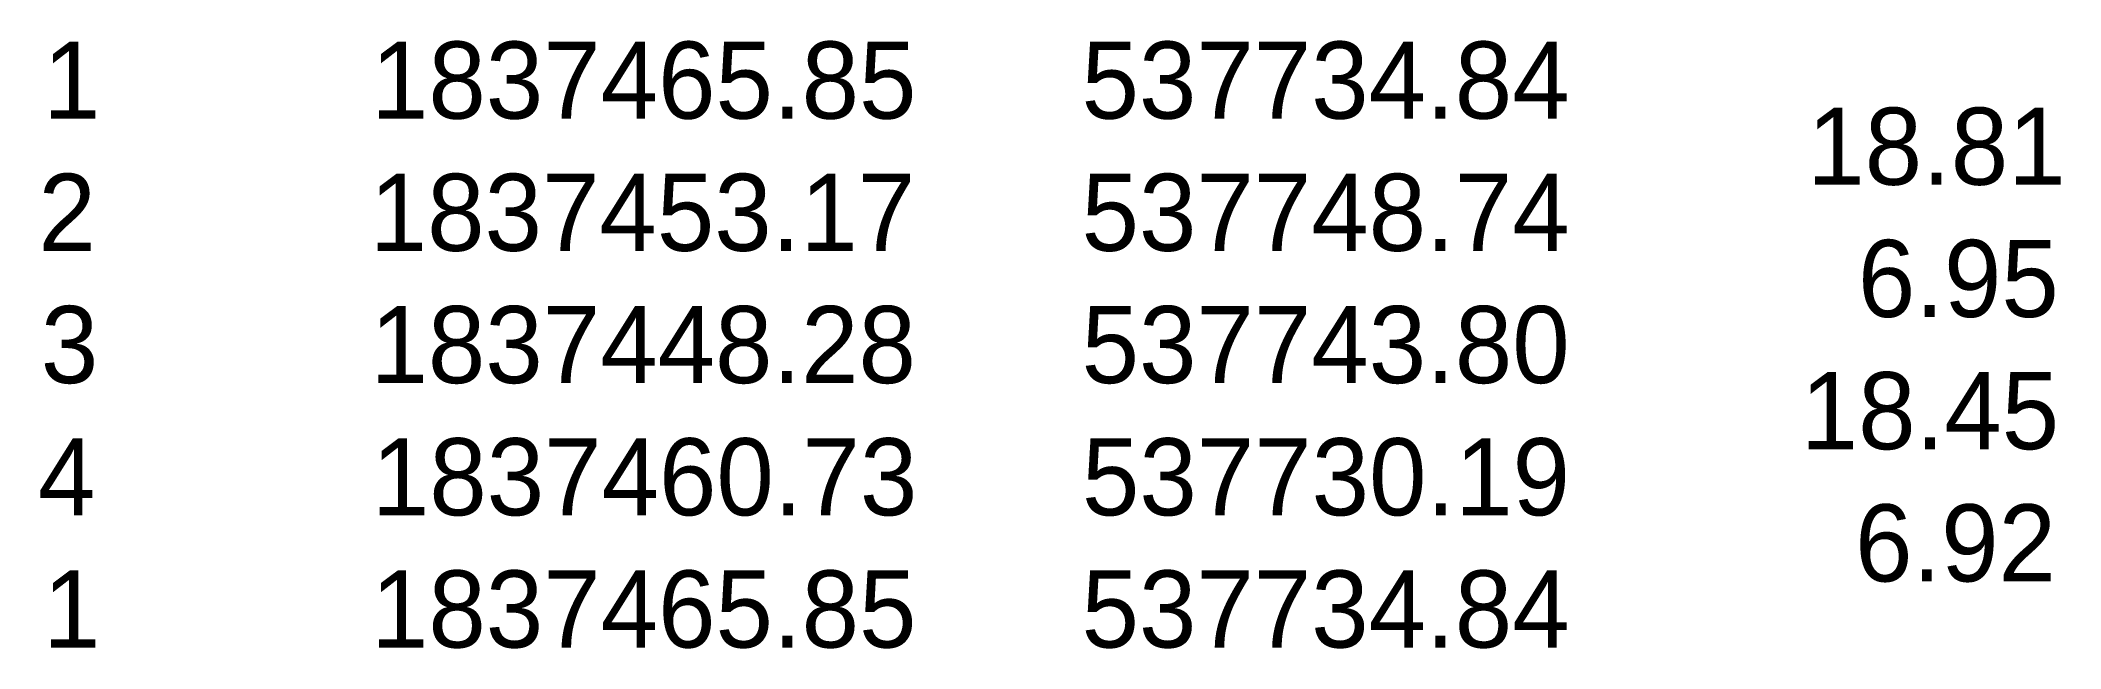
# Model space of a CAD drawing. Extents: x 537715 to 683632, y 1837420 to 2324930.
# Drawn here: x 683607.36 to 683631.63, y 2324922.89 to 2324930.21 of the extents above.
import ezdxf

# ---------------------------------------------------------------- set-up
doc = ezdxf.new("R2010")
doc.units = 0
doc.layers.add('Level 53', color=7, linetype='Continuous')

msp = doc.modelspace()

# ---------------------------------------------------------------- texts
at = {"layer": 'Level 53'}
for s, height, p in [('1', 0.928, (683607.393, 2324929.266)), ('1837465.85', 0.9275, (683611.332, 2324929.266)), ('537734.84', 0.9275, (683619.868, 2324929.266)), ('18.81', 0.9275, (683628.586, 2324928.471)), ('2', 0.928, (683607.337, 2324927.676)), ('1837453.17', 0.9275, (683611.317, 2324927.676)), ('537748.74', 0.9275, (683619.868, 2324927.676)), ('6.95', 0.9275, (683629.194, 2324926.881)), ('3', 0.928, (683607.366, 2324926.086)), ('1837448.28', 0.9275, (683611.326, 2324926.086)), ('537743.80', 0.9275, (683619.869, 2324926.086)), ('18.45', 0.9275, (683628.508, 2324925.291)), ('4', 0.928, (683607.332, 2324924.496)), ('1837460.73', 0.9275, (683611.343, 2324924.496)), ('537730.19', 0.9275, (683619.873, 2324924.496)), ('6.92', 0.9275, (683629.16, 2324923.701)), ('1', 0.928, (683607.393, 2324922.906)), ('1837465.85', 0.9275, (683611.332, 2324922.906)), ('537734.84', 0.9275, (683619.868, 2324922.906))]:
    msp.add_text(s, height=height, dxfattribs=at).set_placement(p)

doc.saveas('drawing.dxf')
